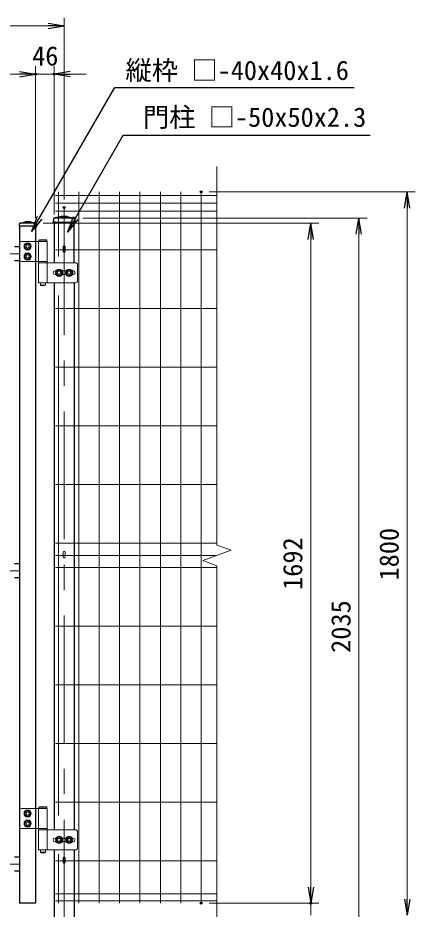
# Model space of a CAD drawing. Units: millimetres, scale not verified. Extents: x -4200 to 4200, y -2970 to 2970.
# Drawn here: x -1706 to -716, y -592 to 1626 of the extents above; entities that cross this region are included whole.
import ezdxf
from ezdxf.enums import TextEntityAlignment as Align

# ---------------------------------------------------------------- set-up
doc = ezdxf.new("R2010")
doc.units = ezdxf.units.MM
doc.header["$LTSCALE"] = 10
doc.header["$PDMODE"] = 32
doc.header["$PDSIZE"] = 5
doc.linetypes.add('USER2', pattern=[50.8, 31.75, -6.35, 6.35, -6.35])
for name, color, linetype, lineweight in [('0-2_D-STR1', 1, 'Continuous', 25), ('0-3_D-STR2', 7, 'Continuous', 13), ('0-4_D-BMK', 2, 'USER2', 13), ('0-5_D-STR3', 3, 'Continuous', 13), ('0-7_D-STR-DIM', 7, 'Continuous', 13), ('0-8_0', 7, 'Continuous', 25), ('0-9_Defpoints', 6, 'Continuous', 25), ('0-A_D-STR-TXT', 7, 'Continuous', 25)]:
    doc.layers.add(name, color=color, linetype=linetype, lineweight=lineweight)
doc.styles.add('ＭＳ ゴシック', font='')
doc.styles.get('ＭＳ ゴシック').set_extended_font_data('MS Gothic')

# ---------------------------------------------------------------- blocks, each defined once
blk = doc.blocks.new('_Open')
at = {"layer": '0-8_0'}
blk.add_line((-10, 1.667), (0, 0), dxfattribs=at)
blk.add_lwpolyline([(-10, -1.667), (0, 0), (-10, 0)], dxfattribs=at)
blk = doc.blocks.new('U5')
at = {"layer": '0-2_D-STR1'}
for p, q in [((8930, 17196), (8930, 17150)), ((9350, 17150), (8930, 17150)), ((8940, 17150), (8940, 300)), ((8946.9, 17218.9), (9080, 17260)), ((9329.6, 17220), (8954, 17220)), ((9200, 17260), (9080, 17260)), ((9333.1, 17218.9), (9200, 17260)), ((9350, 17196), (9350, 17150)), ((8940, 16632.5), (8810, 16632.5)), ((8940, 16282.5), (8810, 16282.5)), ((8940, 8742.5), (8810, 8742.5)), ((8940, 8392.5), (8810, 8392.5)), ((8940, 1442.5), (8810, 1442.5)), ((8940, 1092.5), (8810, 1092.5))]:
    blk.add_line(p, q, dxfattribs=at)
blk.add_lwpolyline([(9340, 17150), (9340, 300), (8940, 300)], dxfattribs=at)
for centre, start, end in [((8954, 17196), 90, 180), ((9326, 17196), 0, 72.84994)]:
    blk.add_arc(centre, 24, start, end, dxfattribs=at)
at = {"layer": '0-4_D-BMK'}
for p, q in [((500, 16457.5), (8940, 16457.5)), ((500, 8567.5), (8940, 8567.5)), ((500, 1267.5), (8940, 1267.5))]:
    blk.add_line(p, q, dxfattribs=at)
at = {"layer": '0-5_D-STR3'}
for p, q in [((8940, 16720), (8940, 16320)), ((9630, 16770), (8990, 16770)), ((9414, 16770), (9414, 16270)), ((9432, 16810), (9422, 16800)), ((9622, 16770), (9422, 16770)), ((9612, 16810), (9432, 16810)), ((9612, 16810), (9622, 16800)), ((9622, 16800), (9622, 16770)), ((9630, 16770), (9630, 16270)), ((8990, 16270), (9630, 16270)), ((9414, 16240), (9414, 15740)), ((10334, 16240), (9414, 16240)), ((9417, 16270), (9627, 16270)), ((9417, 16270), (9417, 16240)), ((9417, 16240), (9627, 16240)), ((9627, 16270), (9627, 16240)), ((9630, 16240), (9630, 15740)), ((9775, 15990), (9775.1, 15990)), ((9820, 16035), (9847.1, 16035)), ((10002.9, 16035), (10097.1, 16035)), ((10252.9, 16035), (10280, 16035)), ((10325, 15990), (10325.1, 15990)), ((10384, 16190), (10384, 15790)), ((9820, 15945), (9847.1, 15945)), ((10002.9, 15945), (10097.1, 15945)), ((10252.9, 15945), (10280, 15945)), ((10334, 15740), (9414, 15740)), ((9462, 15740), (9462, 15680)), ((9582, 15680), (9462, 15680)), ((9472, 15670), (9462, 15680)), ((9572, 15670), (9472, 15670)), ((9572, 15670), (9582, 15680)), ((9582, 15740), (9582, 15680)), ((9432, 2695), (9422, 2685)), ((9612, 2695), (9432, 2695)), ((9612, 2695), (9622, 2685)), ((9622, 2685), (9622, 2655)), ((8940, 2605), (8940, 2205)), ((9630, 2655), (8990, 2655)), ((9414, 2655), (9414, 2155)), ((9622, 2655), (9422, 2655)), ((9630, 2655), (9630, 2155)), ((8990, 2155), (9630, 2155)), ((9414, 2125), (9414, 1625)), ((10334, 2125), (9414, 2125)), ((9417, 2155), (9627, 2155)), ((9417, 2155), (9417, 2125)), ((9417, 2125), (9627, 2125)), ((9627, 2155), (9627, 2125)), ((9630, 2125), (9630, 1625)), ((10384, 2075), (10384, 1675)), ((9775, 1875), (9775.1, 1875)), ((9820, 1920), (9847.1, 1920)), ((9820, 1830), (9847.1, 1830)), ((10002.9, 1920), (10097.1, 1920)), ((10002.9, 1830), (10097.1, 1830)), ((10252.9, 1920), (10280, 1920)), ((10252.9, 1830), (10280, 1830)), ((10325, 1875), (10325.1, 1875)), ((10334, 1625), (9414, 1625)), ((9462, 1625), (9462, 1565)), ((9582, 1565), (9462, 1565)), ((9472, 1555), (9462, 1565)), ((9572, 1555), (9472, 1555)), ((9572, 1555), (9582, 1565)), ((9582, 1625), (9582, 1565))]:
    blk.add_line(p, q, dxfattribs=at)
for points in [[(9140, 16726), (9069.9, 16685.5), (9069.9, 16604.5), (9140, 16564), (9210.1, 16604.5), (9210.1, 16685.5)], [(9140, 16476), (9069.9, 16435.5), (9069.9, 16354.5), (9140, 16314), (9210.1, 16354.5), (9210.1, 16435.5)], [(9925, 16071), (9854.9, 16030.5), (9854.9, 15949.5), (9925, 15909), (9995.1, 15949.5), (9995.1, 16030.5)], [(10175, 16071), (10104.9, 16030.5), (10104.9, 15949.5), (10175, 15909), (10245.1, 15949.5), (10245.1, 16030.5)], [(9140, 2611), (9069.9, 2570.5), (9069.9, 2489.5), (9140, 2449), (9210.1, 2489.5), (9210.1, 2570.5)], [(9140, 2361), (9069.9, 2320.5), (9069.9, 2239.5), (9140, 2199), (9210.1, 2239.5), (9210.1, 2320.5)], [(9925, 1956), (9854.9, 1915.5), (9854.9, 1834.5), (9925, 1794), (9995.1, 1834.5), (9995.1, 1915.5)], [(10175, 1956), (10104.9, 1915.5), (10104.9, 1834.5), (10175, 1794), (10245.1, 1834.5), (10245.1, 1915.5)]]:
    blk.add_lwpolyline(points, close=True, dxfattribs=at)
for points in [[(9622, 16800), (9422, 16800), (9422, 16770)], [(9622, 2685), (9422, 2685), (9422, 2655)]]:
    blk.add_lwpolyline(points, dxfattribs=at)
for centre, radius in [((9140, 16645), 90), ((9140, 16645), 70.3), ((9140, 16645), 45), ((9140, 16645), 40), ((9140, 16395), 90), ((9140, 16395), 70.3), ((9140, 16395), 45), ((9140, 16395), 40), ((9925, 15990), 90), ((9925, 15990), 70.3), ((9925, 15990), 45), ((9925, 15990), 40), ((10175, 15990), 90), ((10175, 15990), 70.3), ((10175, 15990), 45), ((10175, 15990), 40), ((9140, 2530), 90), ((9140, 2530), 70.3), ((9140, 2530), 45), ((9140, 2530), 40), ((9140, 2280), 90), ((9140, 2280), 70.3), ((9140, 2280), 45), ((9140, 2280), 40), ((9925, 1875), 90), ((9925, 1875), 70.3), ((9925, 1875), 45), ((9925, 1875), 40), ((10175, 1875), 90), ((10175, 1875), 70.3), ((10175, 1875), 45), ((10175, 1875), 40)]:
    blk.add_circle(centre, radius, dxfattribs=at)
for centre, radius, start, end in [((8990, 16720), 50, 90, 180), ((8990, 16320), 50, 180, 270), ((10334, 16190), 50, 0, 90), ((9820, 15990), 45, 90, 180), ((9820, 15990), 45, 180, 270), ((10280, 15990), 45, 0, 90), ((10280, 15990), 45, 270, 0), ((10334, 15790), 50, 270, 0), ((8990, 2605), 50, 90, 180), ((8990, 2205), 50, 180, 270), ((10334, 2075), 50, 0, 90), ((9820, 1875), 45, 90, 180), ((9820, 1875), 45, 180, 270), ((10280, 1875), 45, 0, 90), ((10280, 1875), 45, 270, 0), ((10334, 1675), 50, 270, 0)]:
    blk.add_arc(centre, radius, start, end, dxfattribs=at)
blk = doc.blocks.new('MLeader1')
at = {"layer": '0-A_D-STR-TXT'}
blk.add_line((-1556.71, 1124.38), (-1582.49, 1093.07), dxfattribs=at)
for points in [[(-1562.49, 1127.71), (-1443.26, 1334.23), (-835.42, 1334.23), (-828.22, 1334.23)], [(-1568.26, 1131.04), (-1582.49, 1093.07), (-1562.49, 1127.71)]]:
    blk.add_lwpolyline(points, dxfattribs=at)
blk = doc.blocks.new('MLeader2')
at = {"layer": '0-A_D-STR-TXT'}
blk.add_line((-1646.27, 1125.51), (-1672.05, 1094.2), dxfattribs=at)
for points in [[(-1652.05, 1128.84), (-1464.73, 1453.29), (-875.09, 1453.29), (-867.89, 1453.29)], [(-1657.82, 1132.18), (-1672.05, 1094.2), (-1652.05, 1128.84)]]:
    blk.add_lwpolyline(points, dxfattribs=at)

msp = doc.modelspace()

# ---------------------------------------------------------------- linework, layer by layer
at = {"layer": '0-2_D-STR1'}
for p, q in [((-1598.11, 1131.99), (-1615.9, 1127.9)), ((-1598.11, 1131.99), (-1615.9, 1127.9)), ((-1598.11, 1131.99), (-1583.11, 1131.99)), ((-1583.11, 1131.99), (-1598.11, 1131.99)), ((-1583.11, 1131.99), (-1565.31, 1127.9)), ((-1583.11, 1131.99), (-1565.31, 1127.9)), ((-1617.45, 1125.99), (-1617.61, 1116.99)), ((-1617.45, 1125.99), (-1617.61, 1116.99)), ((-1617.61, 1116.99), (-1563.61, 1116.99)), ((-1563.61, 1116.99), (-1617.61, 1116.99)), ((-1615.61, 1116.99), (-1615.61, 1016.99)), ((-1565.69, 1127.99), (-1615.52, 1127.99)), ((-1565.61, 1016.99), (-1565.61, 1116.99)), ((-1563.76, 1125.99), (-1563.61, 1116.99)), ((-1615.61, 966.99), (-1615.61, -394.51)), ((-1565.61, 966.99), (-1565.61, -394.51)), ((-1615.61, -444.51), (-1615.61, -907.01)), ((-1565.61, -444.51), (-1565.61, -907.01))]:
    msp.add_line(p, q, dxfattribs=at)
for centre, start, end in [((-1615.45, 1125.95), 102.93782, 179), ((-1615.45, 1125.95), 102.93782, 179), ((-1565.76, 1125.95), 1, 77.06218)]:
    msp.add_arc(centre, 2, start, end, dxfattribs=at)
at = {"layer": '0-3_D-STR2'}
for p, q in [((-1209.92, 314.14), (-1209.92, 1255.99)), ((-1209.92, 1184.56), (-1611.81, 1184.56)), ((-1604.83, 1032.19), (-1604.83, 1192.99)), ((-1554.06, -577.01), (-1554.06, 1192.99)), ((-1503.29, -577.01), (-1503.29, 1192.99)), ((-1452.52, -577.01), (-1452.52, 1192.99)), ((-1401.75, -577.01), (-1401.75, 1192.99)), ((-1350.98, -577.01), (-1350.98, 1192.99)), ((-1300.21, -577.01), (-1300.21, 1192.99)), ((-1249.44, -577.01), (-1249.44, 1192.99)), ((-1209.92, 1164.99), (-1611.81, 1164.99)), ((-1209.92, 1145.42), (-1611.81, 1145.42)), ((-1209.92, 1048.99), (-1611.81, 1048.99)), ((-1604.83, -358.56), (-1604.83, 935.54)), ((-1209.92, 902.99), (-1611.81, 902.99)), ((-1209.92, 756.99), (-1611.81, 756.99)), ((-1209.92, 610.99), (-1611.81, 610.99)), ((-1209.92, 464.99), (-1611.81, 464.99)), ((-1209.92, 318.49), (-1611.81, 318.49)), ((-1174.68, 301.31), (-1209.92, 314.14)), ((-1209.92, 288.49), (-1611.81, 288.49)), ((-1245.16, 275.66), (-1174.68, 301.31)), ((-1209.92, 262.84), (-1245.16, 275.66)), ((-1209.92, 258.49), (-1611.81, 258.49)), ((-1209.92, -700.01), (-1209.92, 262.84)), ((-1209.92, 112.49), (-1611.81, 112.49)), ((-1209.92, -33.51), (-1611.81, -33.51)), ((-1209.92, -179.51), (-1611.81, -179.51)), ((-1209.92, -325.51), (-1611.81, -325.51)), ((-1604.83, -577.01), (-1604.83, -455.21)), ((-1209.92, -472.01), (-1611.81, -472.01)), ((-1209.92, -554.16), (-1611.81, -554.16)), ((-1209.92, -571.16), (-1611.81, -571.16))]:
    msp.add_line(p, q, dxfattribs=at)
at = {"layer": '0-4_D-BMK'}
msp.add_line((-1590.61, 1154.55), (-1590.61, -937.01), dxfattribs=at)
at = {"layer": '0-5_D-STR3'}
for p, q in [((-1593.21, 1057.16), (-1593.21, 1044.99)), ((-1588.01, 1057.16), (-1588.01, 1044.99)), ((-1593.21, 296.66), (-1593.21, 284.49)), ((-1588.01, 296.66), (-1588.01, 284.49)), ((-1593.21, -463.84), (-1593.21, -476.01)), ((-1588.01, -463.84), (-1588.01, -476.01))]:
    msp.add_line(p, q, dxfattribs=at)
for centre in [(-1590.61, 1044.99), (-1590.61, 284.49), (-1590.61, -476.01)]:
    msp.add_arc(centre, 2.6, 180, 0, dxfattribs=at)
for centre in [(-1590.61, 1057.14), (-1590.61, 296.64), (-1590.61, -463.86)]:
    msp.add_ellipse(centre, major_axis=(-2.6, 0), ratio=0.649974, start_param=3.1415927, end_param=6.2831853, dxfattribs=at)
at = {"layer": '0-7_D-STR-DIM'}
for p, q in [((-1590.61, 1174.55), (-1590.61, 1626.36)), ((-1630.61, 1606.36), (-2580.61, 1606.36)), ((-2545.61, 1486.36), (-1701.61, 1486.36)), ((-1701.61, 1486.36), (-1741.61, 1486.36)), ((-1661.61, 1127.99), (-1661.61, 1506.36)), ((-1661.61, 1127.99), (-1661.61, 1506.36)), ((-1661.61, 1486.36), (-1615.61, 1486.36)), ((-1615.61, 1136.99), (-1615.61, 1506.36)), ((-1575.61, 1486.36), (-1535.61, 1486.36)), ((-1229.44, 1192.99), (-716.22, 1192.99)), ((-736.22, 1152.99), (-736.22, -567.01)), ((-1642.64, 1114.99), (-956.22, 1114.99)), ((-1544.11, 1127.99), (-836.22, 1127.99)), ((-856.22, 1087.99), (-856.22, -867.01)), ((-976.22, 1074.99), (-976.22, -537.01)), ((-976.22, -537.01), (-976.22, -497.01)), ((-1229.44, -577.01), (-956.22, -577.01)), ((-1229.44, -577.01), (-956.22, -577.01)), ((-976.22, -607.01), (-976.22, -577.01))]:
    msp.add_line(p, q, dxfattribs=at)
at = {"layer": '0-9_Defpoints'}
for p in [(-1661.61, 1486.36), (-1615.61, 1486.36), (-1249.44, 1192.99), (-1590.61, 1154.55), (-1662.64, 1114.99), (-1661.61, 1107.99), (-1615.61, 1116.99), (-1564.11, 1127.99), (-1249.44, -577.01), (-976.22, -577.01), (-976.22, -577.01)]:
    msp.add_point(p, dxfattribs=at)

# ---------------------------------------------------------------- block references
at = {"layer": '0-7_D-STR-DIM'}
for name, p, xscale, yscale in [('_Open', (-1590.61, 1606.36), 4, 4), ('_Open', (-1661.61, 1486.36), 4, 4), ('_Open', (-1661.61, 1486.36), 4, 4), ('U5', (-2595.61, -607.01), 0.1, 0.1)]:
    msp.add_blockref(name, p, dxfattribs=dict(at, xscale=xscale, yscale=yscale))
at = {"layer": '0-7_D-STR-DIM', "xscale": 4, "yscale": 4}
for p, rotation in [((-1615.61, 1486.36), 180), ((-736.22, 1192.99), 90), ((-976.22, 1114.99), 90), ((-856.22, 1127.99), 90), ((-976.22, -577.01), 270), ((-976.22, -577.01), 270), ((-736.22, -607.01), 270)]:
    msp.add_blockref('_Open', p, dxfattribs=dict(at, rotation=rotation))
at = {"layer": '0-A_D-STR-TXT'}
for name in ['MLeader2', 'MLeader1']:
    msp.add_blockref(name, (0, 0), dxfattribs=at)

# ---------------------------------------------------------------- texts
at = {"layer": '0-7_D-STR-DIM', "style": 'ＭＳ ゴシック'}
msp.add_text('46', height=48.09, dxfattribs=at).set_placement((-1670.33, 1493.11), align=Align.BOTTOM_LEFT)
for s, p in [('1800', (-742.97, 226.09)), ('1692', (-982.97, 202.61)), ('2035', (-862.97, 45.89))]:
    msp.add_text(s, height=48.09, rotation=90, dxfattribs=at).set_placement(p, align=Align.BOTTOM_LEFT)
at = {"layer": '0-A_D-STR-TXT', "style": 'ＭＳ ゴシック'}
for s, p in [('縦枠 □-40x40x1.6', (-1437.93, 1457.17)), ('門柱 □-50x50x2.3', (-1394.67, 1340.67))]:
    msp.add_text(s, height=48.09, dxfattribs=at).set_placement(p, align=Align.BOTTOM_LEFT)

doc.saveas('drawing.dxf')
